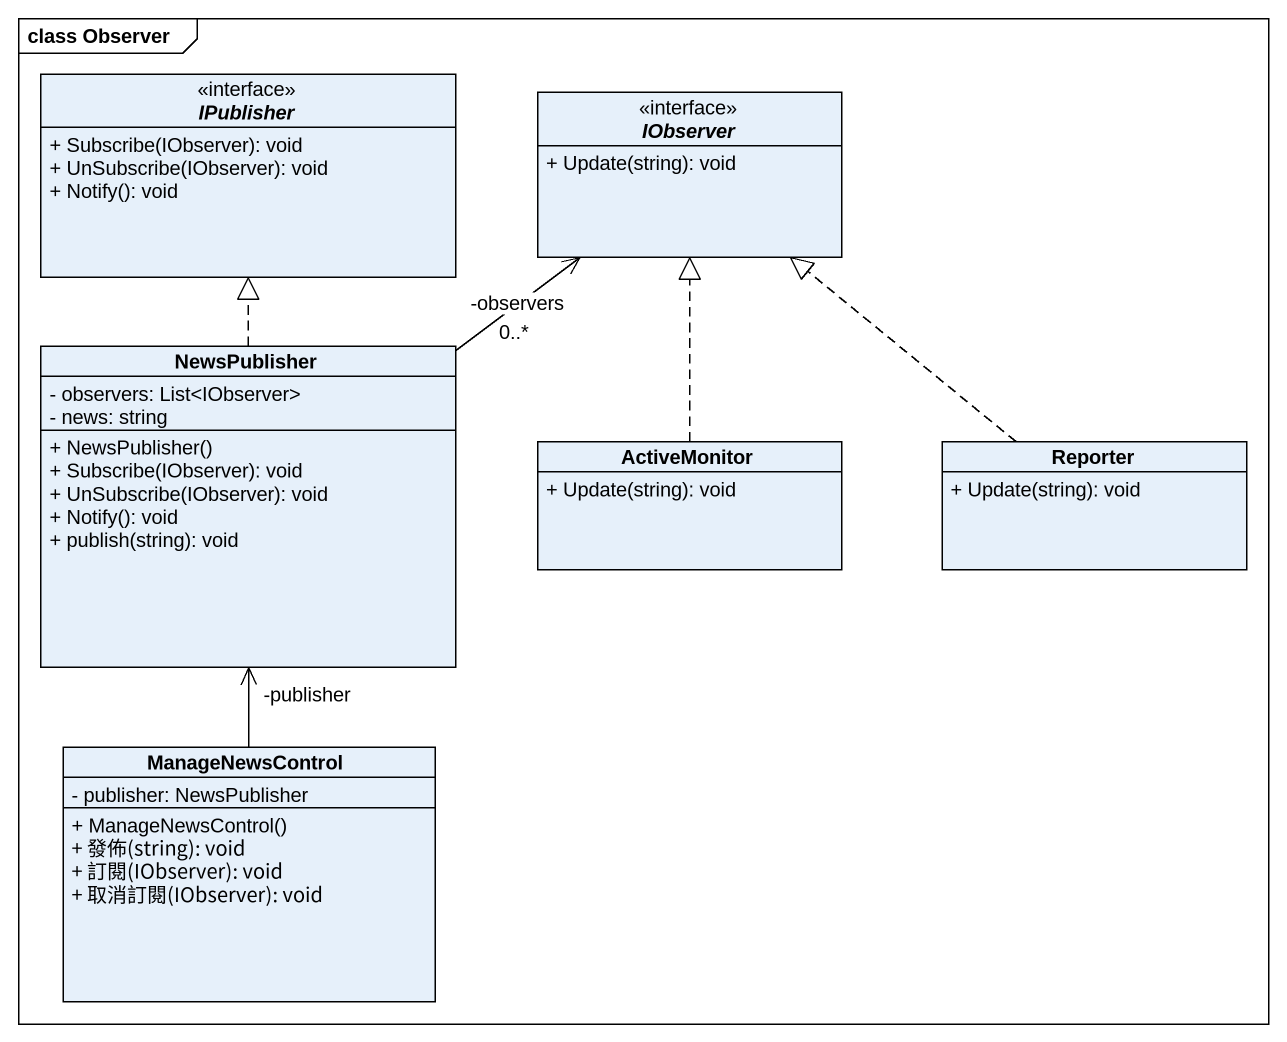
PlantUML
@startuml
mainframe class Observer
hide circle
hide empty members
skinparam classAttributeIconSize 0
interface IPublisher {
  + Subscribe(IObserver): void
  + UnSubscribe(IObserver): void
  + Notify(): void
}
interface IObserver {
  + Update(string): void
}
class NewsPublisher {
  - observers: List<IObserver>
  - news: string
  + NewsPublisher()
  + Subscribe(IObserver): void
  + UnSubscribe(IObserver): void
  + Notify(): void
  + publish(string): void
}
class ActiveMonitor {
  + Update(string): void
}
class Reporter {
  + Update(string): void
}
class ManageNewsControl {
  - publisher: NewsPublisher
  + ManageNewsControl()
  + 發佈(string): void
  + 訂閱(IObserver): void
  + 取消訂閱(IObserver): void
}
NewsPublisher .up.|> IPublisher
NewsPublisher -up-> "-observers\n0..*" IObserver
ActiveMonitor .up.|> IObserver
Reporter .up.|> IObserver
ManageNewsControl -up-> "-publisher" NewsPublisher
@enduml
